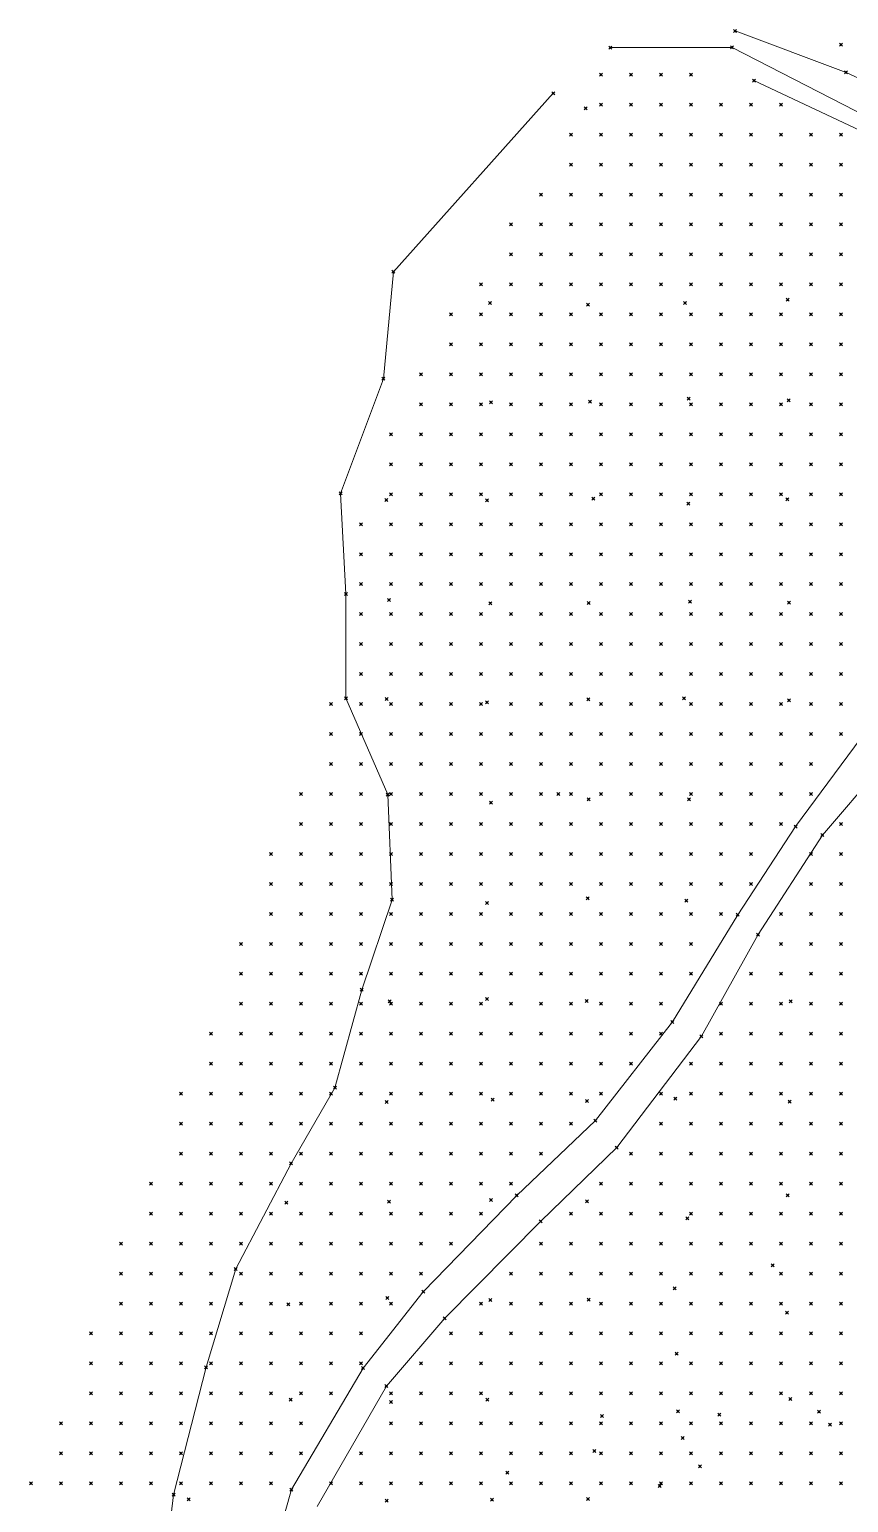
# Model space of a CAD drawing. Header units: metres. Extents: x 441556 to 446409, y 432338 to 461058.
# Drawn here: x 443276.6 to 443358.5, y 448400 to 448547.4 of the extents above; entities that cross this region are included whole.
import ezdxf

# ---------------------------------------------------------------- set-up
doc = ezdxf.new("R2010")
doc.units = ezdxf.units.M
doc.header["$MEASUREMENT"] = 0
doc.header["$PDMODE"] = 35
doc.header["$PDSIZE"] = 0.15
for name, color, linetype, lineweight in [('DTM-BRE-RevN_GRP_DRUM DE PIATRA', 2, 'Continuous', 0), ('DTM-BRE-RevN_GRP_FIRUL APEI', 2, 'Continuous', 0), ('DTM-BRE-RevN_GRP_RAU', 2, 'Continuous', 0), ('DTM-BRE-RevN_GRP_TALUZ SUS', 2, 'Continuous', 0), ('DTM-NOK-RevN_LIDAR_co_lidar', 91, 'Continuous', 0), ('DTM-NOK-RevN_RTK', 32, 'Continuous', 0)]:
    doc.layers.add(name, color=color, linetype=linetype, lineweight=lineweight)

msp = doc.modelspace()

# ---------------------------------------------------------------- linework, layer by layer
at = {"layer": 'DTM-BRE-RevN_GRP_DRUM DE PIATRA'}
for p, q in [((443353.16, 448467.66, 346.441), (443361.971, 448479.606, 346.702)), ((443364.747, 448477.183, 346.698), (443355.858, 448466.81, 346.667)), ((443347.381, 448458.833, 346.185), (443353.16, 448467.66, 346.441)), ((443355.858, 448466.81, 346.667), (443349.411, 448456.843, 346.337)), ((443340.85, 448448.116, 345.968), (443347.381, 448458.833, 346.185)), ((443349.411, 448456.843, 346.337), (443343.747, 448446.677, 346.265)), ((443333.151, 448438.231, 345.892), (443340.85, 448448.116, 345.968)), ((443343.747, 448446.677, 346.265), (443335.285, 448435.542, 345.93)), ((443325.286, 448430.753, 345.487), (443333.151, 448438.231, 345.892)), ((443335.285, 448435.542, 345.93), (443327.694, 448428.163, 345.487)), ((443315.945, 448421.117, 344.642), (443325.286, 448430.753, 345.487)), ((443327.694, 448428.163, 345.487), (443318.084, 448418.455, 344.863)), ((443309.918, 448413.474, 344.417), (443315.945, 448421.117, 344.642)), ((443318.084, 448418.455, 344.863), (443312.255, 448411.664, 344.343)), ((443302.767, 448401.312, 344.014), (443309.918, 448413.474, 344.417)), ((443312.255, 448411.664, 344.343), (443305.322, 448399.623, 343.987)), ((443299.863, 448391.204, 343.812), (443302.767, 448401.312, 344.014))]:
    msp.add_line(p, q, dxfattribs=at)
at = {"layer": 'DTM-BRE-RevN_GRP_FIRUL APEI'}
for p, q in [((443346.814, 448545.627, 342.896), (443334.642, 448545.603, 342.425)), ((443362.276, 448537.662, 343.377), (443346.814, 448545.627, 342.896))]:
    msp.add_line(p, q, dxfattribs=at)
at = {"layer": 'DTM-BRE-RevN_GRP_RAU'}
for p, q in [((443358.217, 448543.124, 343.344), (443347.126, 448547.272, 343.019)), ((443361.339, 448536.518, 343.593), (443349.01, 448542.314, 343.199)), ((443363.616, 448540.618, 344.327), (443358.217, 448543.124, 343.344))]:
    msp.add_line(p, q, dxfattribs=at)
at = {"layer": 'DTM-BRE-RevN_GRP_TALUZ SUS'}
for p, q in [((443312.958, 448523.175, 341.578), (443328.939, 448541.034, 342.287)), ((443311.962, 448512.466, 341.855), (443312.958, 448523.175, 341.578)), ((443307.671, 448500.989, 341.737), (443311.962, 448512.466, 341.855)), ((443308.201, 448490.939, 341.887), (443307.671, 448500.989, 341.737)), ((443308.216, 448480.494, 341.975), (443308.201, 448490.939, 341.887)), ((443312.384, 448470.852, 342.54), (443308.216, 448480.494, 341.975)), ((443312.829, 448460.33, 342.335), (443312.384, 448470.852, 342.54)), ((443309.8, 448451.334, 342.026), (443312.829, 448460.33, 342.335)), ((443307.111, 448441.519, 342.278), (443309.8, 448451.334, 342.026)), ((443302.728, 448433.957, 342.31), (443307.111, 448441.519, 342.278)), ((443297.194, 448423.39, 342.302), (443302.728, 448433.957, 342.31)), ((443294.235, 448413.549, 342.176), (443297.194, 448423.39, 342.302)), ((443290.986, 448400.792, 342.189), (443294.235, 448413.549, 342.176)), ((443289.87, 448391.891, 342.209), (443290.986, 448400.792, 342.189))]:
    msp.add_line(p, q, dxfattribs=at)
at = {"layer": 'DTM-NOK-RevN_LIDAR_co_lidar'}
for p in [(443357.703, 448545.904, 343.101), (443333.708, 448542.904, 342.374), (443336.708, 448542.904, 342.491), (443339.707, 448542.904, 342.67), (443342.706, 448542.904, 342.847), (443333.708, 448539.905, 342.542), (443336.708, 448539.905, 342.677), (443339.707, 448539.905, 342.864), (443342.706, 448539.905, 343.031), (443345.706, 448539.905, 343.202), (443348.705, 448539.905, 343.292), (443351.704, 448539.905, 343.158), (443330.709, 448536.906, 342.554), (443333.708, 448536.906, 342.706), (443336.708, 448536.906, 342.826), (443339.707, 448536.906, 342.998), (443342.706, 448536.906, 343.152), (443345.706, 448536.906, 343.29), (443348.705, 448536.906, 343.391), (443351.704, 448536.906, 343.46), (443354.704, 448536.906, 343.482), (443357.703, 448536.906, 343.474), (443330.709, 448533.906, 342.645), (443333.708, 448533.906, 342.79), (443336.708, 448533.906, 342.895), (443339.707, 448533.906, 343.04), (443342.706, 448533.906, 343.179), (443345.706, 448533.906, 343.305), (443348.705, 448533.906, 343.421), (443351.704, 448533.906, 343.521), (443354.704, 448533.906, 343.681), (443357.703, 448533.906, 343.943), (443327.71, 448530.907, 342.606), (443330.709, 448530.907, 342.743), (443333.708, 448530.907, 342.84), (443336.708, 448530.907, 342.961), (443339.707, 448530.907, 343.138), (443342.706, 448530.907, 343.267), (443345.706, 448530.907, 343.363), (443348.705, 448530.907, 343.473), (443351.704, 448530.907, 343.598), (443354.704, 448530.907, 343.776), (443357.703, 448530.907, 344.028), (443324.71, 448527.908, 342.557), (443327.71, 448527.908, 342.671), (443330.709, 448527.908, 342.787), (443333.708, 448527.908, 342.904), (443336.708, 448527.908, 343.086), (443339.707, 448527.908, 343.246), (443342.706, 448527.908, 343.353), (443345.706, 448527.908, 343.429), (443348.705, 448527.908, 343.532), (443351.704, 448527.908, 343.672), (443354.704, 448527.908, 343.831), (443357.703, 448527.908, 344.011), (443324.71, 448524.908, 342.588), (443327.71, 448524.908, 342.745), (443330.709, 448524.908, 342.887), (443333.708, 448524.908, 343.058), (443336.708, 448524.908, 343.226), (443339.707, 448524.908, 343.343), (443342.706, 448524.908, 343.42), (443345.706, 448524.908, 343.511), (443348.705, 448524.908, 343.615), (443351.704, 448524.908, 343.735), (443354.704, 448524.908, 343.864), (443357.703, 448524.908, 343.975), (443321.711, 448521.909, 342.548), (443324.71, 448521.909, 342.664), (443327.71, 448521.909, 342.844), (443330.709, 448521.909, 342.995), (443333.708, 448521.909, 343.167), (443336.708, 448521.909, 343.28), (443339.707, 448521.909, 343.346), (443342.706, 448521.909, 343.418), (443345.706, 448521.909, 343.553), (443348.705, 448521.909, 343.685), (443351.704, 448521.909, 343.78), (443354.704, 448521.909, 343.84), (443357.703, 448521.909, 343.877), (443318.712, 448518.91, 342.444), (443321.711, 448518.91, 342.548), (443324.71, 448518.91, 342.754), (443327.71, 448518.91, 343.001), (443330.709, 448518.91, 343.158), (443333.708, 448518.91, 343.245), (443336.708, 448518.91, 343.262), (443339.707, 448518.91, 343.352), (443342.706, 448518.91, 343.499), (443345.706, 448518.91, 343.634), (443348.705, 448518.91, 343.727), (443351.704, 448518.91, 343.773), (443354.704, 448518.91, 343.82), (443357.703, 448518.91, 344.005), (443318.712, 448515.91, 342.46), (443321.711, 448515.91, 342.675), (443324.71, 448515.91, 342.919), (443327.71, 448515.91, 343.101), (443330.709, 448515.91, 343.191), (443333.708, 448515.91, 343.202), (443336.708, 448515.91, 343.268), (443339.707, 448515.91, 343.381), (443342.706, 448515.91, 343.55), (443345.706, 448515.91, 343.677), (443348.705, 448515.91, 343.704), (443351.704, 448515.91, 343.728), (443354.704, 448515.91, 343.927), (443357.703, 448515.91, 344.399), (443315.712, 448512.911, 342.334), (443318.712, 448512.911, 342.637), (443321.711, 448512.911, 342.729), (443324.71, 448512.911, 342.966), (443327.71, 448512.911, 343.129), (443330.709, 448512.911, 343.166), (443333.708, 448512.911, 343.232), (443336.708, 448512.911, 343.344), (443339.707, 448512.911, 343.516), (443342.706, 448512.911, 343.64), (443345.706, 448512.911, 343.698), (443348.705, 448512.911, 343.691), (443351.704, 448512.911, 343.782), (443354.704, 448512.911, 344.053), (443357.703, 448512.911, 344.555), (443315.712, 448509.912, 342.445), (443318.712, 448509.912, 342.675), (443321.711, 448509.912, 342.762), (443324.71, 448509.912, 343.009), (443327.71, 448509.912, 343.177), (443330.709, 448509.912, 343.219), (443333.708, 448509.912, 343.295), (443336.708, 448509.912, 343.422), (443339.707, 448509.912, 343.582), (443342.706, 448509.912, 343.636), (443345.706, 448509.912, 343.66), (443348.705, 448509.912, 343.692), (443351.704, 448509.912, 343.833), (443354.704, 448509.912, 344.084), (443357.703, 448509.912, 344.614), (443312.713, 448506.912, 342.153), (443315.712, 448506.912, 342.554), (443318.712, 448506.912, 342.681), (443321.711, 448506.912, 342.822), (443324.71, 448506.912, 343.05), (443327.71, 448506.912, 343.211), (443330.709, 448506.912, 343.248), (443333.708, 448506.912, 343.332), (443336.708, 448506.912, 343.485), (443339.707, 448506.912, 343.58), (443342.706, 448506.912, 343.555), (443345.706, 448506.912, 343.62), (443348.705, 448506.912, 343.77), (443351.704, 448506.912, 343.958), (443354.704, 448506.912, 344.223), (443357.703, 448506.912, 344.857), (443312.713, 448503.913, 342.21), (443315.712, 448503.913, 342.585), (443318.712, 448503.913, 342.715), (443321.711, 448503.913, 342.871), (443324.71, 448503.913, 343.1), (443327.71, 448503.913, 343.221), (443330.709, 448503.913, 343.1), (443333.708, 448503.913, 343.217), (443336.708, 448503.913, 343.401), (443339.707, 448503.913, 343.503), (443342.706, 448503.913, 343.516), (443345.706, 448503.913, 343.618), (443348.705, 448503.913, 343.758), (443351.704, 448503.913, 343.953), (443354.704, 448503.913, 344.359), (443357.703, 448503.913, 345.185), (443312.713, 448500.913, 342.276), (443315.712, 448500.913, 342.62), (443318.712, 448500.913, 342.741), (443321.711, 448500.913, 342.925), (443324.71, 448500.913, 343.152), (443327.71, 448500.913, 343.082), (443330.709, 448500.913, 342.949), (443333.708, 448500.913, 343.012), (443336.708, 448500.913, 343.212), (443339.707, 448500.913, 343.369), (443342.706, 448500.913, 343.493), (443345.706, 448500.913, 343.619), (443348.705, 448500.913, 343.812), (443351.704, 448500.913, 344.051), (443354.704, 448500.913, 344.558), (443357.703, 448500.913, 345.445), (443309.714, 448497.914, 342.012), (443312.713, 448497.914, 342.319), (443315.712, 448497.914, 342.61), (443318.712, 448497.914, 342.732), (443321.711, 448497.914, 342.959), (443324.71, 448497.914, 343.168), (443327.71, 448497.914, 342.9), (443330.709, 448497.914, 342.815), (443333.708, 448497.914, 342.896), (443336.708, 448497.914, 343.154), (443339.707, 448497.914, 343.486), (443342.706, 448497.914, 343.647), (443345.706, 448497.914, 343.759), (443348.705, 448497.914, 343.892), (443351.704, 448497.914, 344.116), (443354.704, 448497.914, 344.733), (443357.703, 448497.914, 345.604), (443309.714, 448494.915, 342.034), (443312.713, 448494.915, 342.362), (443315.712, 448494.915, 342.618), (443318.712, 448494.915, 342.778), (443321.711, 448494.915, 343.008), (443324.71, 448494.915, 343.222), (443327.71, 448494.915, 343.025), (443330.709, 448494.915, 342.804), (443333.708, 448494.915, 342.957), (443336.708, 448494.915, 343.319), (443339.707, 448494.915, 343.745), (443342.706, 448494.915, 343.866), (443345.706, 448494.915, 343.904), (443348.705, 448494.915, 343.931), (443351.704, 448494.915, 344.244), (443354.704, 448494.915, 345.021), (443357.703, 448494.915, 345.757), (443309.714, 448491.915, 342.057), (443312.713, 448491.915, 342.377), (443315.712, 448491.915, 342.629), (443318.712, 448491.915, 342.8), (443321.711, 448491.915, 343.056), (443324.71, 448491.915, 343.237), (443327.71, 448491.915, 343.101), (443330.709, 448491.915, 342.917), (443333.708, 448491.915, 343.036), (443336.708, 448491.915, 343.546), (443339.707, 448491.915, 343.987), (443342.706, 448491.915, 344.045), (443345.706, 448491.915, 344.003), (443348.705, 448491.915, 343.981), (443351.704, 448491.915, 344.42), (443354.704, 448491.915, 345.315), (443357.703, 448491.915, 345.948), (443309.714, 448488.916, 342.059), (443312.713, 448488.916, 342.378), (443315.712, 448488.916, 342.6), (443318.712, 448488.916, 342.791), (443321.711, 448488.916, 343.053), (443324.71, 448488.916, 343.075), (443327.71, 448488.916, 342.967), (443330.709, 448488.916, 342.964), (443333.708, 448488.916, 343.237), (443336.708, 448488.916, 343.86), (443339.707, 448488.916, 344.132), (443342.706, 448488.916, 344.105), (443345.706, 448488.916, 344.073), (443348.705, 448488.916, 344.093), (443351.704, 448488.916, 344.691), (443354.704, 448488.916, 345.615), (443357.703, 448488.916, 346.125), (443309.714, 448485.917, 342.065), (443312.713, 448485.917, 342.376), (443315.712, 448485.917, 342.554), (443318.712, 448485.917, 342.748), (443321.711, 448485.917, 342.892), (443324.71, 448485.917, 342.815), (443327.71, 448485.917, 342.795), (443330.709, 448485.917, 343.054), (443333.708, 448485.917, 343.707), (443336.708, 448485.917, 344.165), (443339.707, 448485.917, 344.187), (443342.706, 448485.917, 344.161), (443345.706, 448485.917, 344.242), (443348.705, 448485.917, 344.414), (443351.704, 448485.917, 345.121), (443354.704, 448485.917, 345.914), (443357.703, 448485.917, 346.243), (443309.714, 448482.917, 342.098), (443312.713, 448482.917, 342.389), (443315.712, 448482.917, 342.529), (443318.712, 448482.917, 342.688), (443321.711, 448482.917, 342.685), (443324.71, 448482.917, 342.608), (443327.71, 448482.917, 342.736), (443330.709, 448482.917, 343.381), (443333.708, 448482.917, 344.205), (443336.708, 448482.917, 344.37), (443339.707, 448482.917, 344.401), (443342.706, 448482.917, 344.589), (443345.706, 448482.917, 344.878), (443348.705, 448482.917, 345.162), (443351.704, 448482.917, 345.663), (443354.704, 448482.917, 346.133), (443357.703, 448482.917, 346.332), (443306.714, 448479.918, 341.994), (443309.714, 448479.918, 342.115), (443312.713, 448479.918, 342.389), (443315.712, 448479.918, 342.512), (443318.712, 448479.918, 342.647), (443321.711, 448479.918, 342.577), (443324.71, 448479.918, 342.539), (443327.71, 448479.918, 342.895), (443330.709, 448479.918, 343.887), (443333.708, 448479.918, 344.596), (443336.708, 448479.918, 344.618), (443339.707, 448479.918, 344.864), (443342.706, 448479.918, 345.276), (443345.706, 448479.918, 345.635), (443348.705, 448479.918, 345.855), (443351.704, 448479.918, 346.041), (443354.704, 448479.918, 346.244), (443357.703, 448479.918, 346.396), (443306.714, 448476.919, 342.09), (443309.714, 448476.919, 342.065), (443312.713, 448476.919, 342.318), (443315.712, 448476.919, 342.487), (443318.712, 448476.919, 342.613), (443321.711, 448476.919, 342.565), (443324.71, 448476.919, 342.685), (443327.71, 448476.919, 343.352), (443330.709, 448476.919, 344.475), (443333.708, 448476.919, 344.981), (443336.708, 448476.919, 344.973), (443339.707, 448476.919, 345.3), (443342.706, 448476.919, 345.675), (443345.706, 448476.919, 345.867), (443348.705, 448476.919, 345.98), (443351.704, 448476.919, 346.115), (443354.704, 448476.919, 346.278), (443357.703, 448476.919, 346.405), (443306.714, 448473.919, 342.01), (443309.714, 448473.919, 342.009), (443312.713, 448473.919, 342.275), (443315.712, 448473.919, 342.509), (443318.712, 448473.919, 342.615), (443321.711, 448473.919, 342.649), (443324.71, 448473.919, 343.011), (443327.71, 448473.919, 344.029), (443330.709, 448473.919, 345.036), (443333.708, 448473.919, 345.258), (443336.708, 448473.919, 345.288), (443339.707, 448473.919, 345.514), (443342.706, 448473.919, 345.729), (443345.706, 448473.919, 345.861), (443348.705, 448473.919, 345.988), (443351.704, 448473.919, 346.162), (443354.704, 448473.919, 346.319), (443303.715, 448470.92, 341.969), (443306.714, 448470.92, 341.956), (443309.714, 448470.92, 342.019), (443312.713, 448470.92, 342.338), (443315.712, 448470.92, 342.577), (443318.712, 448470.92, 342.636), (443321.711, 448470.92, 342.736), (443324.71, 448470.92, 343.438), (443327.71, 448470.92, 344.619), (443330.709, 448470.92, 345.363), (443333.708, 448470.92, 345.388), (443336.708, 448470.92, 345.421), (443339.707, 448470.92, 345.521), (443342.706, 448470.92, 345.658), (443345.706, 448470.92, 345.821), (443348.705, 448470.92, 346.006), (443351.704, 448470.92, 346.213), (443354.704, 448470.92, 346.356), (443303.715, 448467.921, 341.887), (443306.714, 448467.921, 341.881), (443309.714, 448467.921, 342.044), (443312.713, 448467.921, 342.359), (443315.712, 448467.921, 342.545), (443318.712, 448467.921, 342.618), (443321.711, 448467.921, 343.007), (443324.71, 448467.921, 344.055), (443327.71, 448467.921, 345.071), (443330.709, 448467.921, 345.443), (443333.708, 448467.921, 345.413), (443336.708, 448467.921, 345.435), (443339.707, 448467.921, 345.523), (443342.706, 448467.921, 345.66), (443345.706, 448467.921, 345.82), (443348.705, 448467.921, 346.023), (443351.704, 448467.921, 346.206), (443357.703, 448467.921, 346.765), (443300.716, 448464.921, 341.875), (443303.715, 448464.921, 341.872), (443306.714, 448464.921, 341.899), (443309.714, 448464.921, 342.053), (443312.713, 448464.921, 342.352), (443315.712, 448464.921, 342.545), (443318.712, 448464.921, 342.648), (443321.711, 448464.921, 343.462), (443324.71, 448464.921, 344.638), (443327.71, 448464.921, 345.373), (443330.709, 448464.921, 345.458), (443333.708, 448464.921, 345.414), (443336.708, 448464.921, 345.426), (443339.707, 448464.921, 345.549), (443342.706, 448464.921, 345.717), (443345.706, 448464.921, 345.895), (443348.705, 448464.921, 346.078), (443354.704, 448464.921, 346.325), (443357.703, 448464.921, 346.754), (443300.716, 448461.922, 341.891), (443303.715, 448461.922, 341.89), (443306.714, 448461.922, 341.869), (443309.714, 448461.922, 342.03), (443312.713, 448461.922, 342.296), (443315.712, 448461.922, 342.578), (443318.712, 448461.922, 342.86), (443321.711, 448461.922, 343.892), (443324.71, 448461.922, 344.985), (443327.71, 448461.922, 345.435), (443330.709, 448461.922, 345.439), (443333.708, 448461.922, 345.388), (443336.708, 448461.922, 345.402), (443339.707, 448461.922, 345.534), (443342.706, 448461.922, 345.744), (443345.706, 448461.922, 345.931), (443348.705, 448461.922, 346.054), (443354.704, 448461.922, 346.644), (443357.703, 448461.922, 346.722), (443300.716, 448458.923, 341.895), (443303.715, 448458.923, 341.848), (443306.714, 448458.923, 341.823), (443309.714, 448458.923, 341.922), (443312.713, 448458.923, 342.17), (443315.712, 448458.923, 342.649), (443318.712, 448458.923, 343.246), (443321.711, 448458.923, 344.538), (443324.71, 448458.923, 345.372), (443327.71, 448458.923, 345.428), (443330.709, 448458.923, 345.369), (443333.708, 448458.923, 345.357), (443336.708, 448458.923, 345.41), (443339.707, 448458.923, 345.582), (443342.706, 448458.923, 345.778), (443345.706, 448458.923, 345.926), (443351.704, 448458.923, 346.274), (443354.704, 448458.923, 346.704), (443357.703, 448458.923, 346.723), (443297.716, 448455.923, 341.909), (443300.716, 448455.923, 341.935), (443303.715, 448455.923, 341.958), (443306.714, 448455.923, 341.884), (443309.714, 448455.923, 341.897), (443312.713, 448455.923, 342.191), (443315.712, 448455.923, 342.874), (443318.712, 448455.923, 343.866), (443321.711, 448455.923, 345.042), (443324.71, 448455.923, 345.391), (443327.71, 448455.923, 345.338), (443330.709, 448455.923, 345.267), (443333.708, 448455.923, 345.315), (443336.708, 448455.923, 345.45), (443339.707, 448455.923, 345.666), (443342.706, 448455.923, 345.814), (443351.704, 448455.923, 346.56), (443354.704, 448455.923, 346.665), (443357.703, 448455.923, 346.8), (443297.716, 448452.924, 341.941), (443300.716, 448452.924, 341.914), (443303.715, 448452.924, 341.879), (443306.714, 448452.924, 341.907), (443309.714, 448452.924, 341.946), (443312.713, 448452.924, 342.315), (443315.712, 448452.924, 343.375), (443318.712, 448452.924, 344.274), (443321.711, 448452.924, 345.243), (443324.71, 448452.924, 345.338), (443327.71, 448452.924, 345.209), (443330.709, 448452.924, 345.176), (443333.708, 448452.924, 345.326), (443336.708, 448452.924, 345.549), (443339.707, 448452.924, 345.701), (443342.706, 448452.924, 345.843), (443348.705, 448452.924, 346.456), (443351.704, 448452.924, 346.559), (443354.704, 448452.924, 346.691), (443357.703, 448452.924, 346.858), (443297.716, 448449.925, 341.951), (443300.716, 448449.925, 341.962), (443303.715, 448449.925, 341.99), (443306.714, 448449.925, 342.023), (443309.714, 448449.925, 341.977), (443312.713, 448449.925, 342.608), (443315.712, 448449.925, 343.609), (443318.712, 448449.925, 344.591), (443321.711, 448449.925, 345.276), (443324.71, 448449.925, 345.155), (443327.71, 448449.925, 345.032), (443330.709, 448449.925, 345.172), (443333.708, 448449.925, 345.399), (443336.708, 448449.925, 345.595), (443339.707, 448449.925, 345.731), (443345.706, 448449.925, 346.056), (443348.705, 448449.925, 346.131), (443351.704, 448449.925, 346.237), (443354.704, 448449.925, 346.492), (443357.703, 448449.925, 346.78), (443294.717, 448446.925, 341.95), (443297.716, 448446.925, 341.954), (443300.716, 448446.925, 341.967), (443303.715, 448446.925, 341.971), (443306.714, 448446.925, 341.956), (443309.714, 448446.925, 342.123), (443312.713, 448446.925, 342.9), (443315.712, 448446.925, 343.964), (443318.712, 448446.925, 344.981), (443321.711, 448446.925, 345.177), (443324.71, 448446.925, 345.007), (443327.71, 448446.925, 345.067), (443330.709, 448446.925, 345.333), (443333.708, 448446.925, 345.532), (443336.708, 448446.925, 345.613), (443339.707, 448446.925, 345.74), (443345.706, 448446.925, 346.062), (443348.705, 448446.925, 346.072), (443351.704, 448446.925, 346.249), (443354.704, 448446.925, 346.656), (443357.703, 448446.925, 346.97), (443294.717, 448443.926, 341.924), (443297.716, 448443.926, 341.926), (443300.716, 448443.926, 341.94), (443303.715, 448443.926, 341.924), (443306.714, 448443.926, 341.996), (443309.714, 448443.926, 342.473), (443312.713, 448443.926, 343.381), (443315.712, 448443.926, 344.556), (443318.712, 448443.926, 345.157), (443321.711, 448443.926, 345.051), (443324.71, 448443.926, 344.965), (443327.71, 448443.926, 345.201), (443330.709, 448443.926, 345.456), (443333.708, 448443.926, 345.623), (443336.708, 448443.926, 345.66), (443342.706, 448443.926, 345.948), (443345.706, 448443.926, 345.988), (443348.705, 448443.926, 346.052), (443351.704, 448443.926, 346.443), (443354.704, 448443.926, 346.94), (443357.703, 448443.926, 347.268), (443291.718, 448440.927, 341.946), (443294.717, 448440.927, 341.927), (443297.716, 448440.927, 341.889), (443300.716, 448440.927, 341.825), (443303.715, 448440.927, 341.853), (443306.714, 448440.927, 342.17), (443309.714, 448440.927, 342.903), (443312.713, 448440.927, 344.009), (443315.712, 448440.927, 344.962), (443318.712, 448440.927, 345.118), (443321.711, 448440.927, 344.992), (443324.71, 448440.927, 345.032), (443327.71, 448440.927, 345.31), (443330.709, 448440.927, 345.556), (443333.708, 448440.927, 345.666), (443339.707, 448440.927, 345.858), (443342.706, 448440.927, 345.939), (443345.706, 448440.927, 345.95), (443348.705, 448440.927, 346.352), (443351.704, 448440.927, 346.957), (443354.704, 448440.927, 347.292), (443357.703, 448440.927, 347.636), (443291.718, 448437.927, 342.023), (443294.717, 448437.927, 342.043), (443297.716, 448437.927, 342.032), (443300.716, 448437.927, 341.98), (443303.715, 448437.927, 342.022), (443306.714, 448437.927, 342.506), (443309.714, 448437.927, 343.351), (443312.713, 448437.927, 344.505), (443315.712, 448437.927, 345.08), (443318.712, 448437.927, 345.04), (443321.711, 448437.927, 344.93), (443324.71, 448437.927, 345.103), (443327.71, 448437.927, 345.415), (443330.709, 448437.927, 345.596), (443339.707, 448437.927, 345.904), (443342.706, 448437.927, 345.929), (443345.706, 448437.927, 346.197), (443348.705, 448437.927, 346.79), (443351.704, 448437.927, 347.247), (443354.704, 448437.927, 347.523), (443357.703, 448437.927, 348.111), (443291.718, 448434.928, 342.044), (443294.717, 448434.928, 342.066), (443297.716, 448434.928, 342.087), (443300.716, 448434.928, 342.106), (443303.715, 448434.928, 342.257), (443306.714, 448434.928, 342.863), (443309.714, 448434.928, 343.764), (443312.713, 448434.928, 344.819), (443315.712, 448434.928, 345.07), (443318.712, 448434.928, 344.971), (443321.711, 448434.928, 344.941), (443324.71, 448434.928, 345.188), (443327.71, 448434.928, 345.441), (443336.708, 448434.928, 345.767), (443339.707, 448434.928, 345.87), (443342.706, 448434.928, 346.101), (443345.706, 448434.928, 346.61), (443348.705, 448434.928, 347.076), (443351.704, 448434.928, 347.373), (443354.704, 448434.928, 347.894), (443357.703, 448434.928, 348.685), (443288.718, 448431.929, 342.001), (443291.718, 448431.929, 341.983), (443294.717, 448431.929, 341.986), (443297.716, 448431.929, 342.018), (443300.716, 448431.929, 342.154), (443303.715, 448431.929, 342.534), (443306.714, 448431.929, 343.198), (443309.714, 448431.929, 344.18), (443312.713, 448431.929, 344.939), (443315.712, 448431.929, 345.009), (443318.712, 448431.929, 344.87), (443321.711, 448431.929, 344.978), (443324.71, 448431.929, 345.26), (443333.708, 448431.929, 345.603), (443336.708, 448431.929, 345.75), (443339.707, 448431.929, 345.932), (443342.706, 448431.929, 346.333), (443345.706, 448431.929, 346.721), (443348.705, 448431.929, 347.071), (443351.704, 448431.929, 347.621), (443354.704, 448431.929, 348.428), (443357.703, 448431.929, 348.977), (443288.718, 448428.929, 341.996), (443291.718, 448428.929, 341.977), (443294.717, 448428.929, 341.95), (443297.716, 448428.929, 341.994), (443300.716, 448428.929, 342.247), (443303.715, 448428.929, 342.765), (443306.714, 448428.929, 343.532), (443309.714, 448428.929, 344.477), (443312.713, 448428.929, 344.922), (443315.712, 448428.929, 344.892), (443318.712, 448428.929, 344.748), (443321.711, 448428.929, 344.985), (443330.709, 448428.929, 345.453), (443333.708, 448428.929, 345.675), (443336.708, 448428.929, 345.835), (443339.707, 448428.929, 346.092), (443342.706, 448428.929, 346.517), (443345.706, 448428.929, 346.748), (443348.705, 448428.929, 347.21), (443351.704, 448428.929, 348.131), (443354.704, 448428.929, 348.861), (443357.703, 448428.929, 348.776), (443285.719, 448425.93, 342.019), (443288.718, 448425.93, 342.019), (443291.718, 448425.93, 342.016), (443294.717, 448425.93, 341.998), (443297.716, 448425.93, 342.088), (443300.716, 448425.93, 342.44), (443303.715, 448425.93, 343.017), (443306.714, 448425.93, 343.854), (443309.714, 448425.93, 344.626), (443312.713, 448425.93, 344.856), (443315.712, 448425.93, 344.752), (443318.712, 448425.93, 344.67), (443327.71, 448425.93, 345.367), (443330.709, 448425.93, 345.531), (443333.708, 448425.93, 345.822), (443336.708, 448425.93, 346.098), (443339.707, 448425.93, 346.504), (443342.706, 448425.93, 346.84), (443345.706, 448425.93, 347.192), (443348.705, 448425.93, 347.935), (443351.704, 448425.93, 348.706), (443354.704, 448425.93, 348.803), (443357.703, 448425.93, 348.248), (443285.719, 448422.931, 342.018), (443288.718, 448422.931, 342.028), (443291.718, 448422.931, 342.034), (443294.717, 448422.931, 342.067), (443297.716, 448422.931, 342.231), (443300.716, 448422.931, 342.598), (443303.715, 448422.931, 343.204), (443306.714, 448422.931, 344.096), (443309.714, 448422.931, 344.637), (443312.713, 448422.931, 344.721), (443315.712, 448422.931, 344.583), (443324.71, 448422.931, 345.695), (443327.71, 448422.931, 346.012), (443330.709, 448422.931, 346.289), (443333.708, 448422.931, 346.599), (443336.708, 448422.931, 346.98), (443339.707, 448422.931, 347.374), (443342.706, 448422.931, 347.763), (443345.706, 448422.931, 348.434), (443348.705, 448422.931, 349.122), (443351.704, 448422.931, 349.223), (443354.704, 448422.931, 348.289), (443357.703, 448422.931, 347.793), (443285.719, 448419.931, 342.015), (443288.718, 448419.931, 342.021), (443291.718, 448419.931, 342.012), (443294.717, 448419.931, 342.102), (443297.716, 448419.931, 342.371), (443300.716, 448419.931, 342.722), (443303.715, 448419.931, 343.353), (443306.714, 448419.931, 344.242), (443309.714, 448419.931, 344.512), (443312.713, 448419.931, 344.474), (443321.711, 448419.931, 345.561), (443324.71, 448419.931, 345.895), (443327.71, 448419.931, 346.284), (443330.709, 448419.931, 346.654), (443333.708, 448419.931, 346.979), (443336.708, 448419.931, 347.331), (443339.707, 448419.931, 347.774), (443342.706, 448419.931, 348.449), (443345.706, 448419.931, 349.041), (443348.705, 448419.931, 349.108), (443351.704, 448419.931, 348.178), (443354.704, 448419.931, 347.745), (443357.703, 448419.931, 347.635), (443282.72, 448416.932, 342.057), (443285.719, 448416.932, 342.005), (443288.718, 448416.932, 342.007), (443291.718, 448416.932, 341.996), (443294.717, 448416.932, 342.131), (443297.716, 448416.932, 342.47), (443300.716, 448416.932, 342.842), (443303.715, 448416.932, 343.531), (443306.714, 448416.932, 344.336), (443309.714, 448416.932, 344.389), (443318.712, 448416.932, 344.907), (443321.711, 448416.932, 345.883), (443324.71, 448416.932, 346.256), (443327.71, 448416.932, 346.636), (443330.709, 448416.932, 346.991), (443333.708, 448416.932, 347.315), (443336.708, 448416.932, 347.803), (443339.707, 448416.932, 348.468), (443342.706, 448416.932, 349.035), (443345.706, 448416.932, 348.956), (443348.705, 448416.932, 348.456), (443351.704, 448416.932, 347.59), (443354.704, 448416.932, 347.594), (443357.703, 448416.932, 347.8), (443282.72, 448413.933, 342.099), (443285.719, 448413.933, 342.038), (443288.718, 448413.933, 342.014), (443291.718, 448413.933, 342.022), (443294.717, 448413.933, 342.197), (443297.716, 448413.933, 342.531), (443300.716, 448413.933, 342.937), (443303.715, 448413.933, 343.69), (443306.714, 448413.933, 344.358), (443309.714, 448413.933, 344.295), (443315.712, 448413.933, 344.604), (443318.712, 448413.933, 345.684), (443321.711, 448413.933, 346.318), (443324.71, 448413.933, 346.667), (443327.71, 448413.933, 347.052), (443330.709, 448413.933, 347.459), (443333.708, 448413.933, 347.872), (443336.708, 448413.933, 348.575), (443339.707, 448413.933, 348.992), (443342.706, 448413.933, 348.809), (443345.706, 448413.933, 348.302), (443348.705, 448413.933, 347.991), (443351.704, 448413.933, 348.062), (443354.704, 448413.933, 348.293), (443357.703, 448413.933, 348.367), (443282.72, 448410.933, 342.187), (443285.719, 448410.933, 342.146), (443288.718, 448410.933, 342.048), (443291.718, 448410.933, 342.046), (443294.717, 448410.933, 342.281), (443297.716, 448410.933, 342.601), (443300.716, 448410.933, 343.048), (443303.715, 448410.933, 343.788), (443306.714, 448410.933, 344.213), (443312.713, 448410.933, 344.316), (443315.712, 448410.933, 344.833), (443318.712, 448410.933, 346.085), (443321.711, 448410.933, 346.708), (443324.71, 448410.933, 347.067), (443327.71, 448410.933, 347.569), (443330.709, 448410.933, 348.241), (443333.708, 448410.933, 348.686), (443336.708, 448410.933, 348.979), (443339.707, 448410.933, 348.74), (443342.706, 448410.933, 348.225), (443345.706, 448410.933, 348.064), (443348.705, 448410.933, 348.188), (443351.704, 448410.933, 348.314), (443354.704, 448410.933, 348.258), (443357.703, 448410.933, 348.024), (443279.72, 448407.934, 342.238), (443282.72, 448407.934, 342.251), (443285.719, 448407.934, 342.258), (443288.718, 448407.934, 342.104), (443291.718, 448407.934, 342.071), (443294.717, 448407.934, 342.367), (443297.716, 448407.934, 342.67), (443300.716, 448407.934, 343.15), (443303.715, 448407.934, 343.796), (443312.713, 448407.934, 344.493), (443315.712, 448407.934, 345.194), (443318.712, 448407.934, 346.007), (443321.711, 448407.934, 346.445), (443324.71, 448407.934, 346.985), (443327.71, 448407.934, 347.863), (443330.709, 448407.934, 348.515), (443333.708, 448407.934, 348.605), (443336.708, 448407.934, 348.255), (443339.707, 448407.934, 347.869), (443342.706, 448407.934, 347.746), (443345.706, 448407.934, 347.824), (443348.705, 448407.934, 347.761), (443351.704, 448407.934, 347.521), (443354.704, 448407.934, 347.318), (443357.703, 448407.934, 347.258), (443279.72, 448404.935, 342.291), (443282.72, 448404.935, 342.292), (443285.719, 448404.935, 342.322), (443288.718, 448404.935, 342.173), (443291.718, 448404.935, 342.122), (443294.717, 448404.935, 342.42), (443297.716, 448404.935, 342.735), (443300.716, 448404.935, 343.266), (443303.715, 448404.935, 343.841), (443309.714, 448404.935, 344.284), (443312.713, 448404.935, 344.755), (443315.712, 448404.935, 345.497), (443318.712, 448404.935, 346.296), (443321.711, 448404.935, 346.939), (443324.71, 448404.935, 347.777), (443327.71, 448404.935, 348.515), (443330.709, 448404.935, 348.583), (443333.708, 448404.935, 348.363), (443336.708, 448404.935, 348.076), (443339.707, 448404.935, 347.932), (443342.706, 448404.935, 347.764), (443345.706, 448404.935, 347.486), (443348.705, 448404.935, 347.277), (443351.704, 448404.935, 347.211), (443354.704, 448404.935, 347.223), (443357.703, 448404.935, 347.286), (443276.721, 448401.935, 342.262), (443279.72, 448401.935, 342.266), (443282.72, 448401.935, 342.264), (443285.719, 448401.935, 342.265), (443288.718, 448401.935, 342.119), (443291.718, 448401.935, 342.098), (443294.717, 448401.935, 342.411), (443297.716, 448401.935, 342.805), (443300.716, 448401.935, 343.396), (443306.714, 448401.935, 344.076), (443309.714, 448401.935, 344.647), (443312.713, 448401.935, 345.01), (443315.712, 448401.935, 345.848), (443318.712, 448401.935, 346.741), (443321.711, 448401.935, 347.844), (443324.71, 448401.935, 348.413), (443327.71, 448401.935, 348.365), (443330.709, 448401.935, 348.17), (443333.708, 448401.935, 347.933), (443336.708, 448401.935, 347.613), (443339.707, 448401.935, 347.367), (443342.706, 448401.935, 347.207), (443345.706, 448401.935, 347.135), (443348.705, 448401.935, 347.176), (443351.704, 448401.935, 347.225), (443354.704, 448401.935, 347.249), (443357.703, 448401.935, 347.3)]:
    msp.add_point(p, dxfattribs=at)
at = {"layer": 'DTM-NOK-RevN_RTK'}
for p in [(443347.126, 448547.272, 343.019), (443334.642, 448545.603, 342.425), (443346.814, 448545.627, 342.896), (443358.217, 448543.124, 343.344), (443349.01, 448542.314, 343.199), (443328.939, 448541.034, 342.287), (443332.174, 448539.53, 342.507), (443312.958, 448523.175, 341.578), (443322.627, 448520.055, 342.653), (443332.403, 448519.867, 343.343), (443342.123, 448520.061, 343.58), (443352.38, 448520.367, 343.96), (443311.962, 448512.466, 341.855), (443322.71, 448510.123, 342.972), (443332.621, 448510.176, 343.42), (443342.472, 448510.476, 343.861), (443352.474, 448510.308, 343.909), (443307.671, 448500.989, 341.737), (443312.255, 448500.331, 342.339), (443322.331, 448500.297, 343.136), (443332.948, 448500.465, 343.207), (443352.351, 448500.419, 344.149), (443342.457, 448499.986, 343.526), (443308.201, 448490.939, 341.887), (443312.524, 448490.341, 342.541), (443322.658, 448490.011, 343.358), (443332.482, 448490.018, 343.065), (443342.61, 448490.149, 344.268), (443352.498, 448490.078, 344.629), (443308.216, 448480.494, 341.975), (443312.269, 448480.413, 342.609), (443322.31, 448480.09, 342.71), (443332.451, 448480.398, 344.4), (443342.013, 448480.495, 345.388), (443352.51, 448480.283, 346.212), (443312.384, 448470.852, 342.54), (443329.448, 448470.917, 345.466), (443322.701, 448470.057, 343.082), (443332.465, 448470.386, 345.638), (443342.514, 448470.389, 345.683), (443353.16, 448467.66, 346.441), (443355.858, 448466.81, 346.667), (443312.829, 448460.33, 342.335), (443322.324, 448460.02, 344.645), (443332.394, 448460.492, 345.49), (443342.253, 448460.24, 345.825), (443347.381, 448458.833, 346.185), (443349.411, 448456.843, 346.337), (443309.8, 448451.334, 342.026), (443322.302, 448450.413, 345.539), (443332.293, 448450.209, 345.38), (443352.689, 448450.183, 346.489), (443312.57, 448450.173, 342.694), (443340.85, 448448.116, 345.968), (443343.747, 448446.677, 346.265), (443307.111, 448441.519, 342.278), (443312.279, 448440.107, 344.051), (443322.871, 448440.342, 345.098), (443332.298, 448440.185, 345.915), (443341.148, 448440.446, 346.14), (443352.563, 448440.126, 347.492), (443333.151, 448438.231, 345.892), (443335.285, 448435.542, 345.93), (443302.728, 448433.957, 342.31), (443302.254, 448430.012, 342.544), (443312.521, 448430.11, 345.151), (443322.702, 448430.299, 345.196), (443325.286, 448430.753, 345.487), (443332.321, 448430.144, 345.847), (443352.381, 448430.751, 347.882), (443327.694, 448428.163, 345.487), (443342.35, 448428.442, 346.65), (443350.876, 448423.748, 349.407), (443297.194, 448423.39, 342.302), (443315.945, 448421.117, 344.642), (443341.069, 448421.435, 347.236), (443302.449, 448419.848, 343.015), (443312.353, 448420.492, 344.615), (443322.652, 448420.271, 345.271), (443332.472, 448420.305, 346.445), (443318.084, 448418.455, 344.863), (443352.307, 448419.006, 347.735), (443341.264, 448414.899, 349.178), (443294.235, 448413.549, 342.176), (443309.918, 448413.474, 344.417), (443312.255, 448411.664, 344.343), (443302.687, 448410.309, 343.706), (443312.729, 448410.075, 344.437), (443322.359, 448410.298, 346.505), (443341.409, 448409.142, 347.5), (443352.645, 448410.376, 348.13), (443355.517, 448409.095, 347.267), (443333.797, 448408.665, 349.354), (443345.534, 448408.805, 348.221), (443356.611, 448407.823, 347.284), (443341.891, 448406.475, 348.452), (443333.061, 448405.171, 348.533), (443343.601, 448403.643, 347.39), (443324.353, 448402.997, 348.848), (443339.578, 448401.666, 347.247), (443290.986, 448400.792, 342.189), (443292.489, 448400.331, 342.381), (443302.767, 448401.312, 344.014), (443312.297, 448400.195, 345.082), (443322.821, 448400.288, 348.495), (443332.407, 448400.361, 347.688)]:
    msp.add_point(p, dxfattribs=at)

doc.saveas('drawing.dxf')
